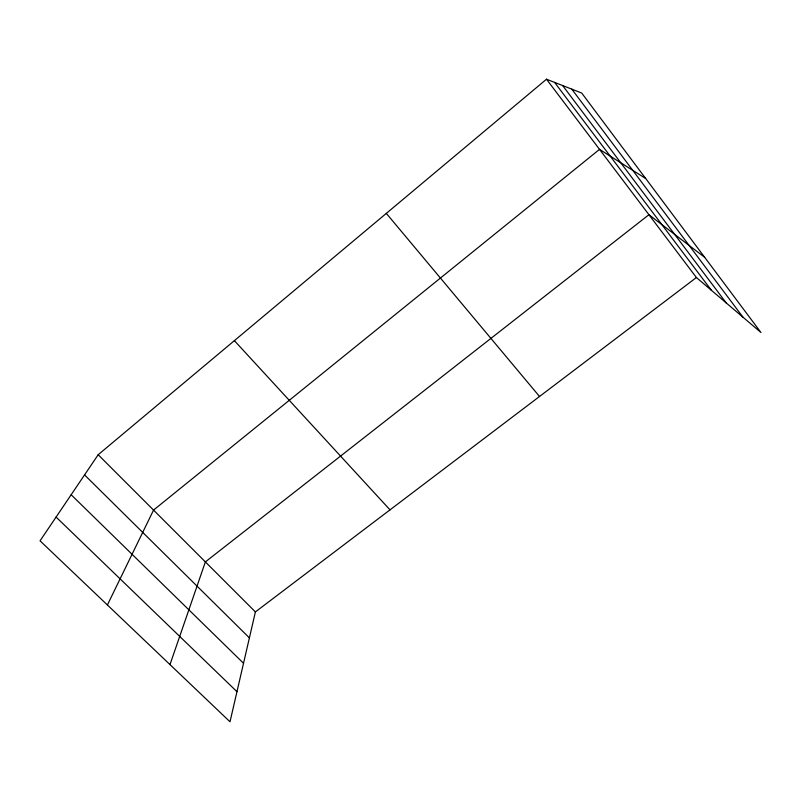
<?xml version="1.0" encoding="UTF-8"?>
<svg xmlns="http://www.w3.org/2000/svg" width="801" height="801" viewBox="0 0 801 801"><rect width="100%" height="100%" fill="white"/><g stroke="black" fill="none" stroke-linecap="round" stroke-linejoin="round"><path stroke-width="1.2" d="M696.409 277.526L255.399 611.924L230.007 721.781L40.05 540.825L98.183 454.728L546.502 79.219L581.716 93.046L760.95 332.495L696.409 277.526L546.502 79.219M169.982 664.61L205.376 561.902L648.92 214.718L704.69 257.341M107.394 604.985L153.552 510.087L599.528 149.366L645.666 178.483M56.09 517.066L236.966 691.684M71.159 494.748L243.534 663.268M84.556 474.913L249.401 637.876M98.183 454.728L255.399 611.924M234.383 340.645L390.007 509.857M386.322 213.386L539.524 396.485M554.592 82.393L711.398 290.292M571.814 89.161L742.978 317.186M562.642 85.557L726.207 302.908"/></g></svg>
